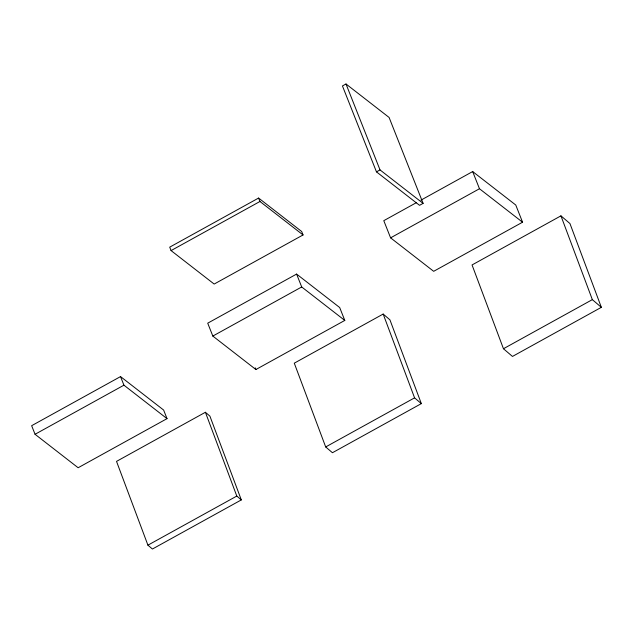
<?xml version="1.0" encoding="UTF-8"?>
<svg xmlns="http://www.w3.org/2000/svg" width="633" height="633" viewBox="0 0 633 633"><rect width="100%" height="100%" fill="white"/><g stroke="black" fill="none" stroke-linecap="round" stroke-linejoin="round"><path stroke-width="0.95" d="M345.998 83.975L342.445 85.946L376.469 171.867L419.552 205.329L423.105 203.367L389.089 117.445L345.998 83.975L380.022 169.905L423.105 203.367M258.596 198.05L169.715 247.155L171.076 250.597L214.168 284.059L303.049 234.954L301.688 231.512L258.596 198.05L259.957 201.484L303.049 234.954M171.076 250.597L259.957 201.484M376.469 171.867L380.022 169.905M416.577 202.552L383.788 220.672L390.593 237.85L433.676 271.32L522.565 222.207L515.76 205.021L472.669 171.559L420.898 200.17M296.6 274.073L207.719 323.178L212.823 336.068L255.906 369.53L344.795 320.425L339.692 307.535L296.6 274.073L301.704 286.963L344.795 320.425M120.531 376.588L31.65 425.692L35.052 434.285L78.136 467.747L167.025 418.642L163.623 410.049L120.531 376.588L123.933 385.18L167.025 418.642M35.052 434.285L123.933 385.18M212.823 336.068L301.704 286.963M390.593 237.85L479.474 188.745L522.565 222.207M205.401 412.273L116.519 461.386L147.924 545.171L152.426 549.025L241.308 499.912L209.903 416.126L205.401 412.273L236.805 496.066L241.308 499.912M383.171 314.055L294.282 363.168L325.686 446.953L332.444 452.73L421.333 403.625L389.928 319.831L383.171 314.055L414.575 397.848L421.333 403.625M560.941 215.845L472.052 264.95L503.457 348.736L512.469 356.442L601.35 307.329L569.945 223.544L560.941 215.845L592.346 299.631L601.35 307.329M147.924 545.171L236.805 496.066M325.686 446.953L414.575 397.848M503.457 348.736L592.346 299.631M472.669 171.559L479.474 188.745M255.226 367.813L255.906 369.53"/></g></svg>
